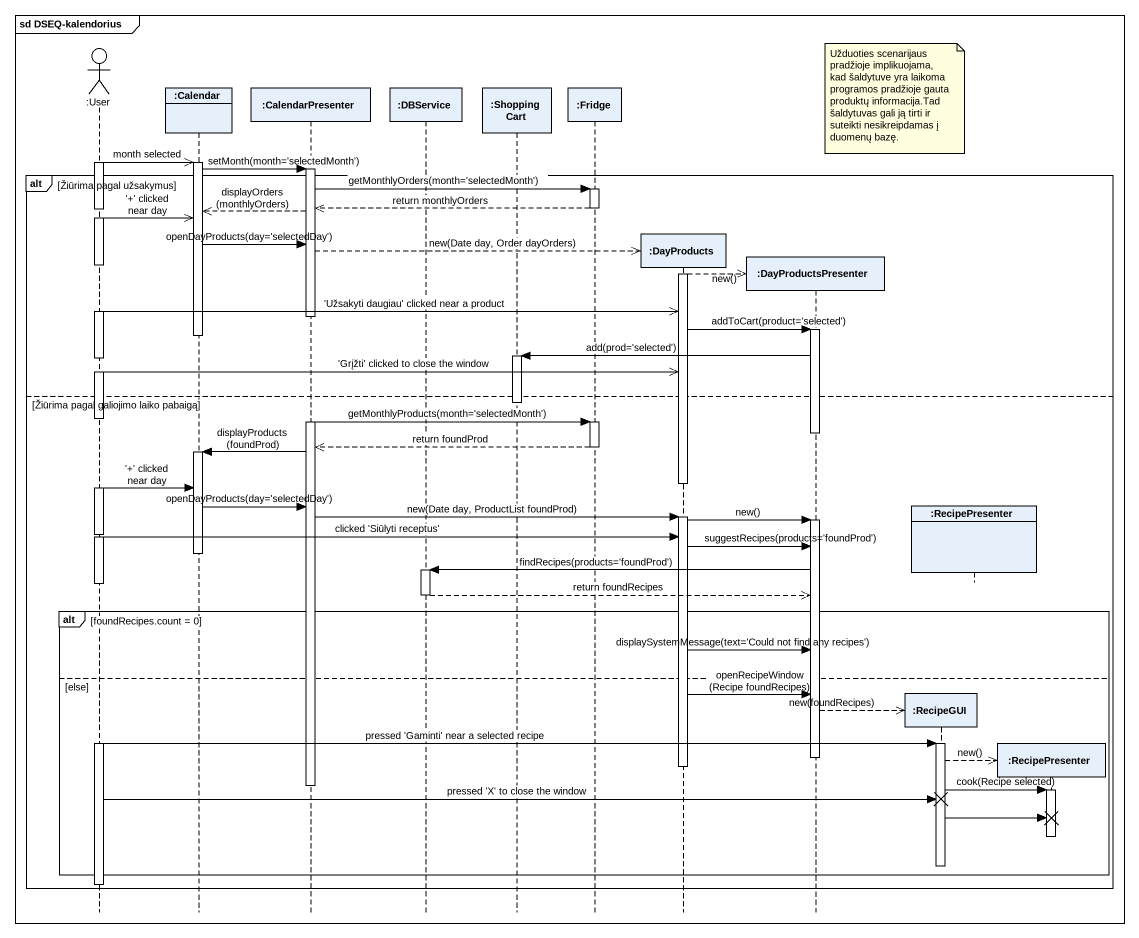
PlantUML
@startuml
mainframe sd DSEQ-kalendorius
hide footbox
actor ":User" as User
participant ":Calendar" as Calendar
participant ":CalendarPresenter" as CalendarPresenter
participant ":DBService" as DBService
participant ":Shopping Cart" as Shopping_Cart
participant ":Fridge" as Fridge
participant ":DayProducts" as DayProducts
participant ":DayProductsPresenter" as DayProductsPresenter
participant ":RecipeGUI" as RecipeGUI
participant ":RecipePresenter" as RecipePresenter
participant ":RecipePresenter" as RecipePresenter_2

note over RecipeGUI : Užduoties scenarijaus pradžioje implikuojama, kad šaldytuve yra laikoma programos pradžioje gauta produktų informacija.Tad šaldytuvas gali ją tirti ir suteikti nesikreipdamas į duomenų bazę.
activate User
User ->> Calendar : month selected
activate Calendar
Calendar -> CalendarPresenter : setMonth(month='selectedMonth')
activate CalendarPresenter
alt Žiūrima pagal užsakymus
  CalendarPresenter -> Fridge : getMonthlyOrders(month='selectedMonth')
  activate Fridge
  Fridge -->> CalendarPresenter : return monthlyOrders
  deactivate Fridge
  deactivate User
  CalendarPresenter -->> Calendar : displayOrders (monthlyOrders)
  activate User
  User ->> Calendar : '+' clicked near day
  Calendar -> CalendarPresenter : openDayProducts(day='selectedDay')
  CalendarPresenter -->> DayProducts ** : new(Date day, Order dayOrders)
  deactivate User
  activate DayProducts
  DayProducts -->> DayProductsPresenter ** : new()
  activate User
  User ->> DayProducts : 'Užsakyti daugiau' clicked near a product
  deactivate CalendarPresenter
  DayProducts -> DayProductsPresenter : addToCart(product='selected')
  activate DayProductsPresenter
  deactivate Calendar
  DayProductsPresenter -> Shopping_Cart : add(prod='selected')
  activate Shopping_Cart
  User ->> DayProducts : 'Grįžti' clicked to close the window
else Žiūrima pagal galiojimo laiko pabaigą
  deactivate Shopping_Cart
  deactivate User
  activate CalendarPresenter
  CalendarPresenter -> Fridge : getMonthlyProducts(month='selectedMonth')
  activate Fridge
  deactivate DayProductsPresenter
  Fridge -->> CalendarPresenter : return foundProd
  deactivate Fridge
  CalendarPresenter -> Calendar : displayProducts (foundProd)
  activate Calendar
  deactivate DayProducts
  activate User
  User -> Calendar : '+' clicked near day
  Calendar -> CalendarPresenter : openDayProducts(day='selectedDay')
  CalendarPresenter -> DayProducts : new(Date day, ProductList foundProd)
  activate DayProducts
  DayProducts -> DayProductsPresenter : new()
  activate DayProductsPresenter
  User -> DayProducts : clicked 'Siūlyti receptus'
  DayProducts -> DayProductsPresenter : suggestRecipes(products='foundProd')
  deactivate Calendar
  DayProductsPresenter -> DBService : findRecipes(products='foundProd')
  activate DBService
  deactivate User
  DBService -->> DayProductsPresenter : return foundRecipes
  deactivate DBService
  alt foundRecipes.count = 0
    DayProducts -> DayProductsPresenter : displaySystemMessage(text='Could not find any recipes')
  else else
    DayProducts -> DayProductsPresenter : openRecipeWindow (Recipe foundRecipes)
    DayProductsPresenter -->> RecipeGUI ** : new(foundRecipes)
    activate User
    User -> RecipeGUI : pressed 'Gaminti' near a selected recipe
    activate RecipeGUI
    deactivate DayProductsPresenter
    RecipeGUI -->> RecipePresenter_2 ** : new()
    deactivate DayProducts
    deactivate CalendarPresenter
    RecipeGUI -> RecipePresenter_2 : cook(Recipe selected)
    activate RecipePresenter_2
    User -> RecipeGUI !! : pressed 'X' to close the window
    RecipeGUI -> RecipePresenter_2 !!
    deactivate RecipePresenter_2
    deactivate RecipeGUI
  end
  deactivate User
end
@enduml
